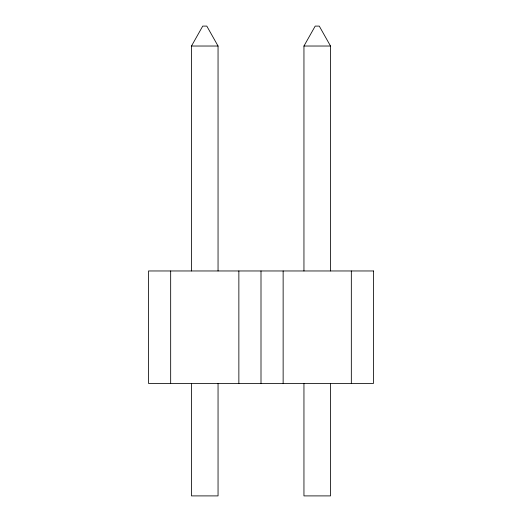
<?xml version="1.0" encoding="UTF-8"?>
<svg xmlns="http://www.w3.org/2000/svg" width="522" height="522" viewBox="0 0 522 522"><rect width="100%" height="100%" fill="white"/><g stroke="black" fill="none" stroke-linecap="round" stroke-linejoin="round"><path stroke-width="0.78" d="M191.483 270.964L191.483 46.027L202.732 26.1L206.803 26.1L218.052 46.027L218.052 270.964M303.948 270.964L303.948 46.027L315.197 26.1L319.268 26.1L330.517 46.027L330.517 270.964M191.483 46.027L218.052 46.027M303.948 46.027L330.517 46.027M351.332 270.964L351.332 383.429M330.517 383.429L330.517 495.9L303.948 495.9L303.948 383.429M283.139 270.964L283.139 383.429M261 270.964L261 383.429M238.861 270.964L238.861 383.429M218.052 383.429L218.052 495.9L191.483 495.9L191.483 383.429M170.668 270.964L170.668 383.429M373.471 270.964L148.529 270.964L148.529 383.429L373.471 383.429L373.471 270.964"/></g></svg>
